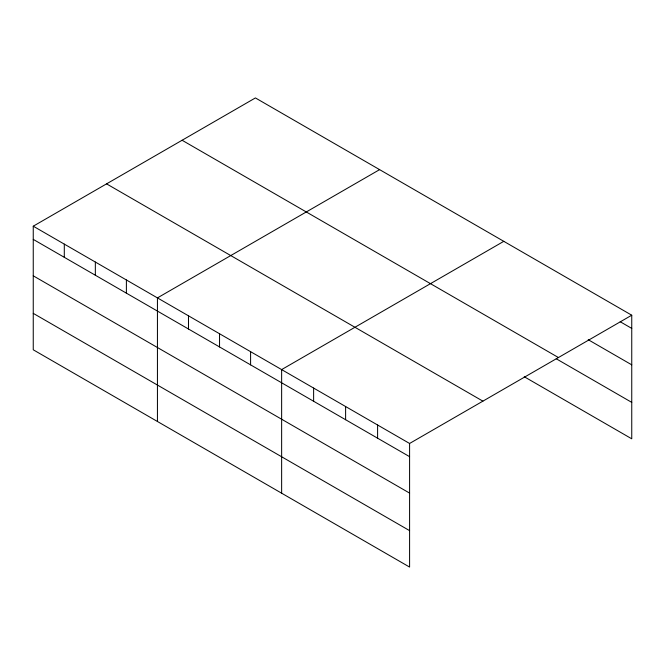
<?xml version="1.0" encoding="UTF-8"?>
<svg xmlns="http://www.w3.org/2000/svg" width="665" height="665" viewBox="0 0 665 665"><rect width="100%" height="100%" fill="white"/><g stroke="black" fill="none" stroke-linecap="round" stroke-linejoin="round"><path stroke-width="1" d="M631.75 315.21L409.59 443.472L409.59 567.07L33.25 349.79L33.25 226.191L255.41 97.93L631.75 315.21L631.75 438.809L524.236 376.731M379.607 169.633L157.439 297.895L157.439 421.494M503.796 241.329L281.636 369.599L281.636 493.197M620.196 321.727L631.75 328.402M588.209 339.699L631.75 364.836M182.102 140.257L558.434 357.537M556.223 358.768L631.75 402.375M106.566 183.864L482.898 401.145M33.25 226.191L409.59 443.472M33.25 239.383L409.59 456.664M33.25 275.817L409.59 493.098M33.25 313.356L409.59 530.637M377.595 425.002L377.595 438.193M345.609 406.531L345.609 419.723M313.622 388.061L313.622 401.253M250.589 351.669L250.589 364.861M219.541 333.747L219.541 346.939M188.486 315.817L188.486 329.009M126.392 279.973L126.392 293.165M95.344 262.043L95.344 275.235M64.297 244.122L64.297 257.313"/></g></svg>
